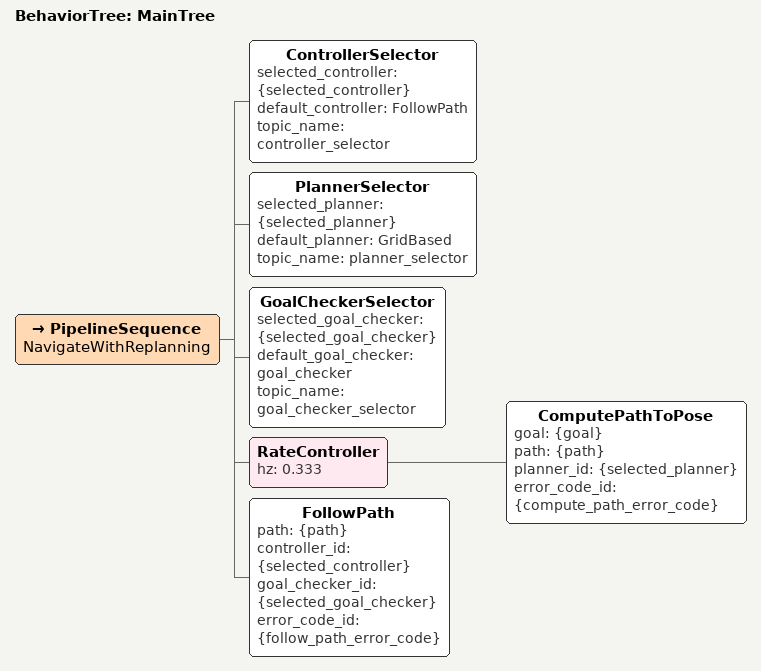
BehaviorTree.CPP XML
<root BTCPP_format="4" main_tree_to_execute="MainTree">
  <BehaviorTree ID="MainTree">
    <PipelineSequence name="NavigateWithReplanning">
      <ControllerSelector selected_controller="{selected_controller}" default_controller="FollowPath" topic_name="controller_selector"/>
      <PlannerSelector selected_planner="{selected_planner}" default_planner="GridBased" topic_name="planner_selector"/>
      <GoalCheckerSelector selected_goal_checker="{selected_goal_checker}" default_goal_checker="goal_checker" topic_name="goal_checker_selector"/>
      <RateController hz="0.333">
        <ComputePathToPose goal="{goal}" path="{path}" planner_id="{selected_planner}" error_code_id="{compute_path_error_code}"/>
      </RateController>
      <FollowPath path="{path}" controller_id="{selected_controller}" goal_checker_id="{selected_goal_checker}" error_code_id="{follow_path_error_code}"/>
    </PipelineSequence>
  </BehaviorTree>
</root>
